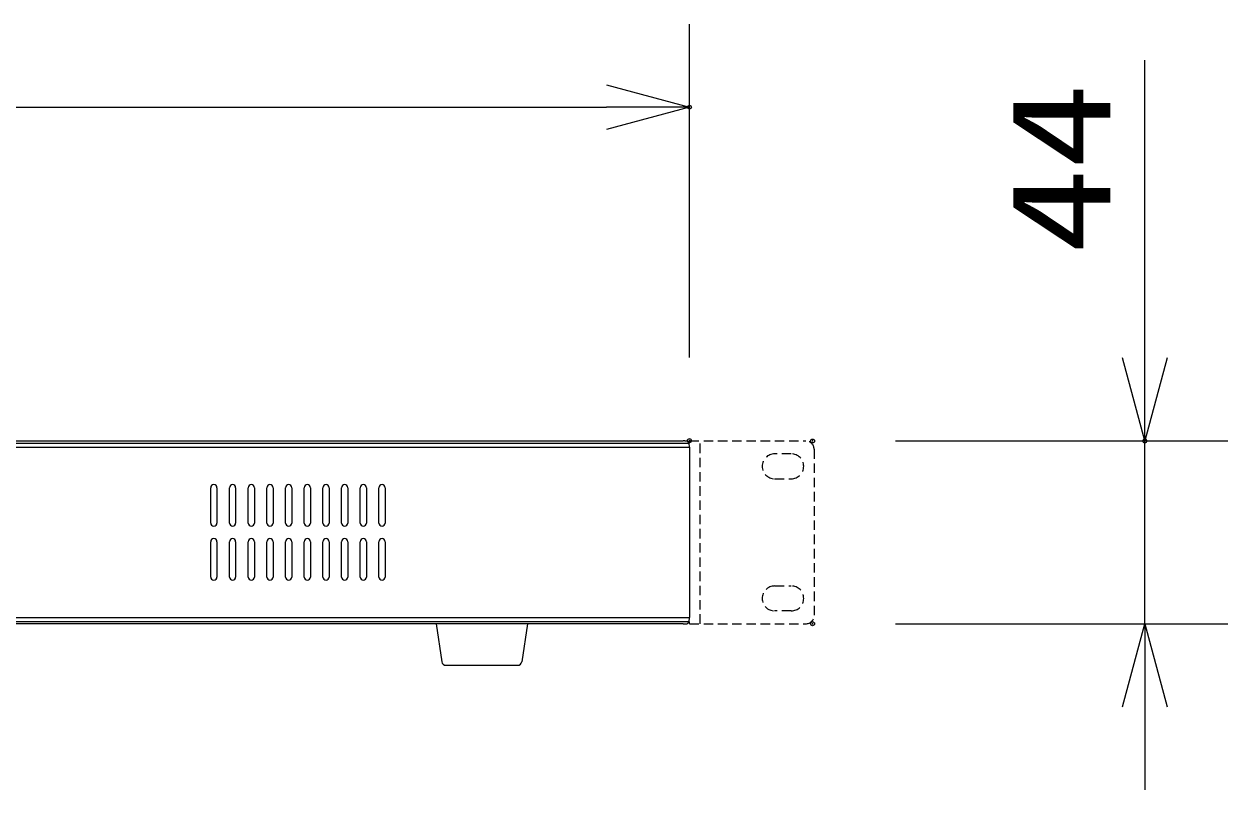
# Model space of a CAD drawing. Units: millimetres, scale not verified. Extents: x -63 to 63, y -57 to 57.
# Drawn here: x -22 to 6.98, y 6.9 to 25.33 of the extents above; entities that cross this region are included whole.
import ezdxf
from ezdxf.enums import TextEntityAlignment as Align

# ---------------------------------------------------------------- set-up
doc = ezdxf.new("R2010")
doc.units = ezdxf.units.MM
doc.header["$LTSCALE"] = 0.190236
doc.header["$PDMODE"] = 32
doc.header["$PDSIZE"] = 0.0951
doc.linetypes.add('DASHED1', pattern=[1.8, 1.2, -0.6])
doc.linetypes.add('DOUBLE_CHAIN1', pattern=[8.8, 5, -1, 0.6, -0.6, 0.6, -1])
for name, color, linetype in [('0-2_GAIKEI', 1, 'Continuous'), ('0-3_WAKU', 3, 'Continuous'), ('0-4_Defpoints', 7, 'Continuous')]:
    doc.layers.add(name, color=color, linetype=linetype)
doc.styles.add('ＭＳ ゴシック', font='')
doc.styles.get('ＭＳ ゴシック').set_extended_font_data('MS Gothic')

# ---------------------------------------------------------------- blocks, each defined once
blk = doc.blocks.new('_OPEN30')
at = {"layer": '0-4_Defpoints'}
blk.add_line((0, 0), (-1, 0), dxfattribs=at)
blk.add_lwpolyline([(-1, 0.26795), (0, 0), (-1, -0.26795)], dxfattribs=at)

msp = doc.modelspace()

# ---------------------------------------------------------------- linework, layer by layer
at = {"layer": '0-2_GAIKEI'}
for p, q in [((-47.9839, 15.147), (-5.9838, 15.147)), ((-47.9804, 15.247), (-5.9873, 15.247)), ((-17.5089, 13.3209), (-17.5089, 14.1709)), ((-17.3589, 14.1709), (-17.3589, 13.3209)), ((-17.0589, 13.3209), (-17.0589, 14.1709)), ((-16.9089, 14.1709), (-16.9089, 13.3209)), ((-16.6089, 13.3209), (-16.6089, 14.1709)), ((-16.4589, 14.1709), (-16.4589, 13.3209)), ((-16.1589, 13.3209), (-16.1589, 14.1709)), ((-16.0089, 14.1709), (-16.0089, 13.3209)), ((-15.7089, 13.3209), (-15.7089, 14.1709)), ((-15.5589, 14.1709), (-15.5589, 13.3209)), ((-15.2589, 13.3209), (-15.2589, 14.1709)), ((-15.1089, 14.1709), (-15.1089, 13.3209)), ((-14.8089, 13.3209), (-14.8089, 14.1709)), ((-14.6589, 14.1709), (-14.6589, 13.3209)), ((-14.3589, 13.3209), (-14.3589, 14.1709)), ((-14.2089, 14.1709), (-14.2089, 13.3209)), ((-13.9089, 13.3209), (-13.9089, 14.1709)), ((-13.7589, 14.1709), (-13.7589, 13.3209)), ((-13.4589, 13.3209), (-13.4589, 14.1709)), ((-13.3089, 14.1709), (-13.3089, 13.3209)), ((-17.5089, 12.0209), (-17.5089, 12.8709)), ((-17.3589, 12.8709), (-17.3589, 12.0209)), ((-17.0589, 12.0209), (-17.0589, 12.8709)), ((-16.9089, 12.8709), (-16.9089, 12.0209)), ((-16.6089, 12.0209), (-16.6089, 12.8709)), ((-16.4589, 12.8709), (-16.4589, 12.0209)), ((-16.1589, 12.0209), (-16.1589, 12.8709)), ((-16.0089, 12.8709), (-16.0089, 12.0209)), ((-15.7089, 12.0209), (-15.7089, 12.8709)), ((-15.5589, 12.8709), (-15.5589, 12.0209)), ((-15.2589, 12.0209), (-15.2589, 12.8709)), ((-15.1089, 12.8709), (-15.1089, 12.0209)), ((-14.8089, 12.0209), (-14.8089, 12.8709)), ((-14.6589, 12.8709), (-14.6589, 12.0209)), ((-14.3589, 12.0209), (-14.3589, 12.8709)), ((-14.2089, 12.8709), (-14.2089, 12.0209)), ((-13.9089, 12.0209), (-13.9089, 12.8709)), ((-13.7589, 12.8709), (-13.7589, 12.0209)), ((-13.4589, 12.0209), (-13.4589, 12.8709)), ((-13.3089, 12.8709), (-13.3089, 12.0209)), ((-47.9839, 11.0447), (-5.9838, 11.0447)), ((-5.9873, 10.9447), (-47.9804, 10.9447))]:
    msp.add_line(p, q, dxfattribs=at)
at = {"layer": '0-2_GAIKEI', "color": 7}
for p, q in [((-47.835, 15.2959), (-6.1328, 15.2959)), ((-6.0329, 15.2925), (-5.9873, 15.247)), ((-5.9838, 15.147), (-5.9873, 15.247)), ((-5.9838, 15.147), (-5.9838, 11.0447)), ((-5.9873, 10.9447), (-5.9838, 11.0447)), ((-6.1328, 10.8959), (-47.835, 10.8959)), ((-12.0839, 10.8959), (-11.9466, 9.981)), ((-9.8839, 10.8959), (-10.0211, 9.981)), ((-6.0329, 10.8992), (-5.9873, 10.9447)), ((-11.8477, 9.8959), (-10.12, 9.8959))]:
    msp.add_line(p, q, dxfattribs=at)
at = {"layer": '0-2_GAIKEI', "color": 7, "linetype": 'DOUBLE_CHAIN1'}
for p, q in [((-5.9838, 15.247), (-5.9838, 15.2959)), ((-5.9838, 10.8959), (-5.9838, 10.9447))]:
    msp.add_line(p, q, dxfattribs=at)
at = {"layer": '0-2_GAIKEI', "linetype": 'DASHED1'}
for p, q in [((-5.9838, 15.2959), (-3.1838, 15.2959)), ((-5.7238, 10.8959), (-5.7238, 15.2959)), ((-2.9838, 15.0959), (-2.9838, 11.0959)), ((-3.5338, 14.9859), (-3.9338, 14.9859)), ((-3.9338, 14.3859), (-3.5338, 14.3859)), ((-3.9338, 11.8059), (-3.5338, 11.8059)), ((-3.5338, 11.2059), (-3.9338, 11.2059)), ((-5.9838, 10.8959), (-3.1838, 10.8959))]:
    msp.add_line(p, q, dxfattribs=at)
at = {"layer": '0-2_GAIKEI', "color": 7}
for points in [[(-6.0885, 15.2955), (-6.0899, 15.2955), (-6.0913, 15.2955), (-6.0928, 15.2956), (-6.0942, 15.2956), (-6.0956, 15.2956), (-6.0971, 15.2956), (-6.0985, 15.2957), (-6.0999, 15.2957), (-6.1013, 15.2957), (-6.1028, 15.2957), (-6.1042, 15.2957), (-6.1056, 15.2958), (-6.1071, 15.2958), (-6.1085, 15.2958), (-6.1099, 15.2958), (-6.1113, 15.2958), (-6.1128, 15.2958), (-6.1142, 15.2958), (-6.1156, 15.2958), (-6.1171, 15.2958), (-6.1185, 15.2958), (-6.1199, 15.2958), (-6.1214, 15.2958), (-6.1228, 15.2958), (-6.1242, 15.2959), (-6.1256, 15.2959), (-6.1271, 15.2959), (-6.1285, 15.2959), (-6.1299, 15.2959), (-6.1314, 15.2959), (-6.1328, 15.2959)], [(-6.0329, 15.2925), (-6.0343, 15.2927), (-6.0357, 15.293), (-6.0371, 15.2932), (-6.0385, 15.2934), (-6.0399, 15.2936), (-6.0413, 15.2938), (-6.0428, 15.2939), (-6.0442, 15.2941), (-6.0456, 15.2942), (-6.047, 15.2943), (-6.0484, 15.2944), (-6.0499, 15.2945), (-6.0513, 15.2946), (-6.0527, 15.2946), (-6.0542, 15.2947), (-6.0556, 15.2947), (-6.057, 15.2948), (-6.0585, 15.2948), (-6.0599, 15.2948), (-6.0613, 15.2949), (-6.0628, 15.2949), (-6.0642, 15.2949), (-6.0656, 15.2949), (-6.067, 15.295), (-6.0685, 15.295), (-6.0699, 15.295), (-6.0713, 15.2951), (-6.0728, 15.2951), (-6.0742, 15.2951), (-6.0756, 15.2952), (-6.0771, 15.2952), (-6.0785, 15.2952), (-6.0799, 15.2953), (-6.0813, 15.2953), (-6.0828, 15.2953), (-6.0842, 15.2954), (-6.0856, 15.2954), (-6.0871, 15.2954), (-6.0885, 15.2955)], [(-6.1328, 10.8959), (-6.1314, 10.8959), (-6.1299, 10.8959), (-6.1285, 10.8959), (-6.1271, 10.8959), (-6.1256, 10.8959), (-6.1242, 10.8959), (-6.1228, 10.8959), (-6.1214, 10.8959), (-6.1199, 10.8959), (-6.1185, 10.8959), (-6.1171, 10.8959), (-6.1156, 10.8959), (-6.1142, 10.8959), (-6.1128, 10.8959), (-6.1113, 10.8959), (-6.1099, 10.8959), (-6.1085, 10.8959), (-6.1071, 10.896), (-6.1056, 10.896), (-6.1042, 10.896), (-6.1028, 10.896), (-6.1013, 10.896), (-6.0999, 10.896), (-6.0985, 10.8961), (-6.0971, 10.8961), (-6.0956, 10.8961), (-6.0942, 10.8961), (-6.0928, 10.8962), (-6.0913, 10.8962), (-6.0899, 10.8962), (-6.0885, 10.8963), (-6.0871, 10.8963), (-6.0856, 10.8963), (-6.0842, 10.8964), (-6.0828, 10.8964), (-6.0813, 10.8964), (-6.0799, 10.8965), (-6.0785, 10.8965), (-6.0771, 10.8965)], [(-6.0771, 10.8965), (-6.0756, 10.8966), (-6.0742, 10.8966), (-6.0728, 10.8966), (-6.0713, 10.8967), (-6.0699, 10.8967), (-6.0685, 10.8967), (-6.067, 10.8968), (-6.0656, 10.8968), (-6.0642, 10.8968), (-6.0628, 10.8968), (-6.0613, 10.8969), (-6.0599, 10.8969), (-6.0585, 10.8969), (-6.057, 10.897), (-6.0556, 10.897), (-6.0542, 10.897), (-6.0527, 10.8971), (-6.0513, 10.8971), (-6.0499, 10.8972), (-6.0484, 10.8973), (-6.047, 10.8974), (-6.0456, 10.8975), (-6.0442, 10.8976), (-6.0428, 10.8978), (-6.0413, 10.8979), (-6.0399, 10.8981), (-6.0385, 10.8983), (-6.0371, 10.8985), (-6.0357, 10.8988), (-6.0343, 10.899), (-6.0329, 10.8992)]]:
    msp.add_lwpolyline(points, dxfattribs=at)
at = {"layer": '0-2_GAIKEI', "linetype": 'DASHED1'}
for centre, radius, start, end in [((-3.1838, 15.0959), 0.2, 0, 90), ((-3.9338, 14.6859), 0.3, 90, 270), ((-3.5338, 14.6859), 0.3, 270, 90), ((-3.9338, 11.5059), 0.3, 90, 270), ((-3.5338, 11.5059), 0.3, 270, 90), ((-3.1838, 11.0959), 0.2, 270, 0)]:
    msp.add_arc(centre, radius, start, end, dxfattribs=at)
at = {"layer": '0-2_GAIKEI'}
for centre, start, end in [((-17.4339, 14.1709), 0, 180), ((-16.9839, 14.1709), 0, 180), ((-16.5339, 14.1709), 0, 180), ((-16.0839, 14.1709), 0, 180), ((-15.6339, 14.1709), 0, 180), ((-15.1839, 14.1709), 0, 180), ((-14.7339, 14.1709), 0, 180), ((-14.2839, 14.1709), 0, 180), ((-13.8339, 14.1709), 0, 180), ((-13.3839, 14.1709), 0, 180), ((-17.4339, 13.3209), 180, 0), ((-16.9839, 13.3209), 180, 0), ((-16.5339, 13.3209), 180, 0), ((-16.0839, 13.3209), 180, 0), ((-15.6339, 13.3209), 180, 0), ((-15.1839, 13.3209), 180, 0), ((-14.7339, 13.3209), 180, 0), ((-14.2839, 13.3209), 180, 0), ((-13.8339, 13.3209), 180, 0), ((-13.3839, 13.3209), 180, 0), ((-17.4339, 12.8709), 0, 180), ((-16.9839, 12.8709), 0, 180), ((-16.5339, 12.8709), 0, 180), ((-16.0839, 12.8709), 0, 180), ((-15.6339, 12.8709), 0, 180), ((-15.1839, 12.8709), 0, 180), ((-14.7339, 12.8709), 0, 180), ((-14.2839, 12.8709), 0, 180), ((-13.8339, 12.8709), 0, 180), ((-13.3839, 12.8709), 0, 180), ((-17.4339, 12.0209), 180, 0), ((-16.9839, 12.0209), 180, 0), ((-16.5339, 12.0209), 180, 0), ((-16.0839, 12.0209), 180, 0), ((-15.6339, 12.0209), 180, 0), ((-15.1839, 12.0209), 180, 0), ((-14.7339, 12.0209), 180, 0), ((-14.2839, 12.0209), 180, 0), ((-13.8339, 12.0209), 180, 0), ((-13.3839, 12.0209), 180, 0)]:
    msp.add_arc(centre, 0.075, start, end, dxfattribs=at)
at = {"layer": '0-2_GAIKEI', "color": 7}
for centre, start, end in [((-11.8477, 9.9959), 188.53077, 270), ((-10.12, 9.9959), 270, 351.46923)]:
    msp.add_arc(centre, 0.1, start, end, dxfattribs=at)
at = {"layer": '0-3_WAKU'}
for p, q in [((-5.9838, 17.3047), (-5.9838, 25.3321)), ((4.9787, 17.2959), (4.9787, 24.4625)), ((-45.9839, 23.3321), (-7.9838, 23.3321)), ((-1.0213, 15.2959), (6.9787, 15.2959)), ((4.9787, 10.8959), (4.9787, 15.2959)), ((-1.0213, 10.8959), (6.9787, 10.8959)), ((4.9787, 8.8959), (4.9787, 6.8959))]:
    msp.add_line(p, q, dxfattribs=at)
at = {"layer": '0-4_Defpoints'}
for p in [(-5.9838, 23.3321), (-5.9838, 15.3047), (-3.0213, 15.2959), (4.9787, 15.2959), (-3.0213, 10.8959)]:
    msp.add_point(p, dxfattribs=at)

# ---------------------------------------------------------------- block references
at = {"layer": '0-3_WAKU', "xscale": 2, "yscale": 2}
msp.add_blockref('_OPEN30', (-5.9838, 23.3321), dxfattribs=at)
for p, rotation in [((4.9787, 15.2959), 270), ((4.9787, 10.8959), 90)]:
    msp.add_blockref('_OPEN30', p, dxfattribs=dict(at, rotation=rotation))

# ---------------------------------------------------------------- texts
at = {"layer": '0-3_WAKU', "style": 'ＭＳ ゴシック', "width": 1.25}
msp.add_text('44', height=2.406, rotation=90, dxfattribs=at).set_placement((4.8691, 19.8123), align=Align.BOTTOM_LEFT)

doc.saveas('drawing.dxf')
